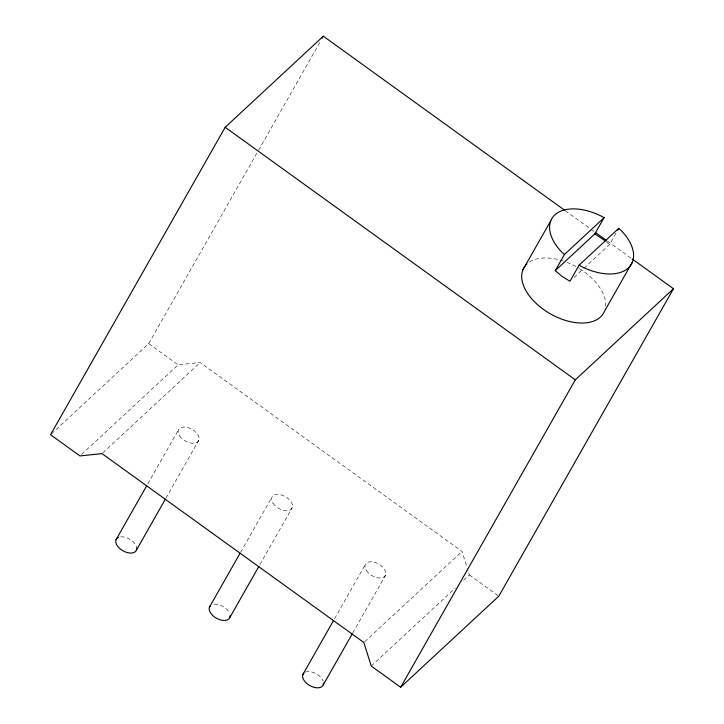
<?xml version="1.0" encoding="UTF-8"?>
<svg xmlns="http://www.w3.org/2000/svg" width="724" height="724" viewBox="0 0 724 724"><rect width="100%" height="100%" fill="white"/><g stroke="black" fill="none" stroke-linecap="round" stroke-linejoin="round"><path stroke-width="0.54" stroke-dasharray="3.62 2.71" d="M51.359 433.947L148.692 343.628L258.052 151.117M258.613 150.139L319.99 42.092M147.777 483.876L178.403 429.956M165.941 498.166L198.792 440.328M240.63 552.24L271.817 497.334M259.916 564.566L292.215 507.705M334.606 618.64L365.24 564.72M352.769 632.93L385.63 575.091M583.996 268.233L609.554 244.522L616.034 233.119M81.613 454.401L178.113 364.851L200.168 362.543L462.021 551.416L467.052 567.462M102.835 452.862L200.168 362.543M574.105 277.419L583.173 269.002M364.697 641.736L462.021 551.416M371.24 666.035L455.378 587.96M463.622 580.304L469.396 574.947L467.387 568.53M565.308 210.729L590.06 228.585M590.974 229.246L594.639 231.888M607.472 241.146L631.301 258.332M148.692 343.628L178.113 364.851M469.396 574.947L497.931 595.526M606.142 241.617L609.554 244.522M529.425 262.043A45.847 26.888 29.6 0 1 565.896 261.952M566.901 262.332A45.847 26.888 29.6 0 1 578.585 268.07M579.517 268.64A45.847 26.888 29.6 0 1 605.653 306.225M305.492 672.071A11.466 6.724 29.6 0 1 323.157 681.058M214.223 604.214A11.466 6.724 29.6 0 1 229.734 613.671M120.808 536.837A11.466 6.724 29.6 0 1 136.727 548.321M366.435 570.675A11.466 6.724 29.6 0 0 384.625 576.539A11.466 6.724 29.6 0 0 375.231 562.503A11.466 6.724 29.6 0 0 366.435 570.675M273.02 503.289A11.466 6.724 29.6 0 0 291.211 509.153A11.466 6.724 29.6 0 0 281.817 495.126A11.466 6.724 29.6 0 0 273.02 503.289M179.606 435.911A11.466 6.724 29.6 0 0 197.797 441.776A11.466 6.724 29.6 0 0 188.403 427.748A11.466 6.724 29.6 0 0 179.606 435.911"/><path stroke-width="1.09" d="M564.394 210.069L323.338 36.2L225.182 127.279L50.535 434.708L79.957 455.93L102.012 453.622L363.864 642.505L371.24 666.035L400.662 687.257L498.818 596.169L673.465 288.74L632.215 258.993M322.216 38.164L323.338 36.2M116.03 539.751L146.664 485.84M136.42 550.122L165.38 499.153M209.444 607.137L240.078 553.217M229.843 617.509L258.803 566.53M522.918 269.771L550.801 220.684M302.867 674.515L333.493 620.595M579.155 265.093L581.472 266.513A45.847 26.888 29.6 0 0 628.369 267.952A45.847 26.888 29.6 0 0 620.73 230.078L618.73 228.377L579.155 265.093L569.978 281.238L562.096 276.432L555.272 270.631L564.439 254.486L604.549 217.263M323.257 684.886L352.217 633.907M555.272 270.631L594.847 233.906L604.015 217.761L601.698 216.349A45.847 26.888 29.6 0 0 554.81 214.901A45.847 26.888 29.6 0 0 562.439 252.776L564.439 254.486M617.653 230.268L618.73 228.377M632.369 262.169L604.486 311.257A45.847 26.888 29.6 0 1 548.358 312.668A45.847 26.888 29.6 0 1 526.927 263.988M400.662 687.257L575.309 379.829L673.465 288.74M594.847 233.906L605.291 240.893M595.553 232.549L606.558 240.486M225.182 127.279L575.309 379.829M323.565 683.085A11.466 6.724 29.6 0 1 310.533 685.972A11.466 6.724 29.6 0 1 303.863 673.067M230.151 615.708A11.466 6.724 29.6 0 1 217.119 618.586A11.466 6.724 29.6 0 1 210.449 605.689M136.727 548.321A11.466 6.724 29.6 0 1 122.392 550.475A11.466 6.724 29.6 0 1 118.664 537.317"/></g></svg>
